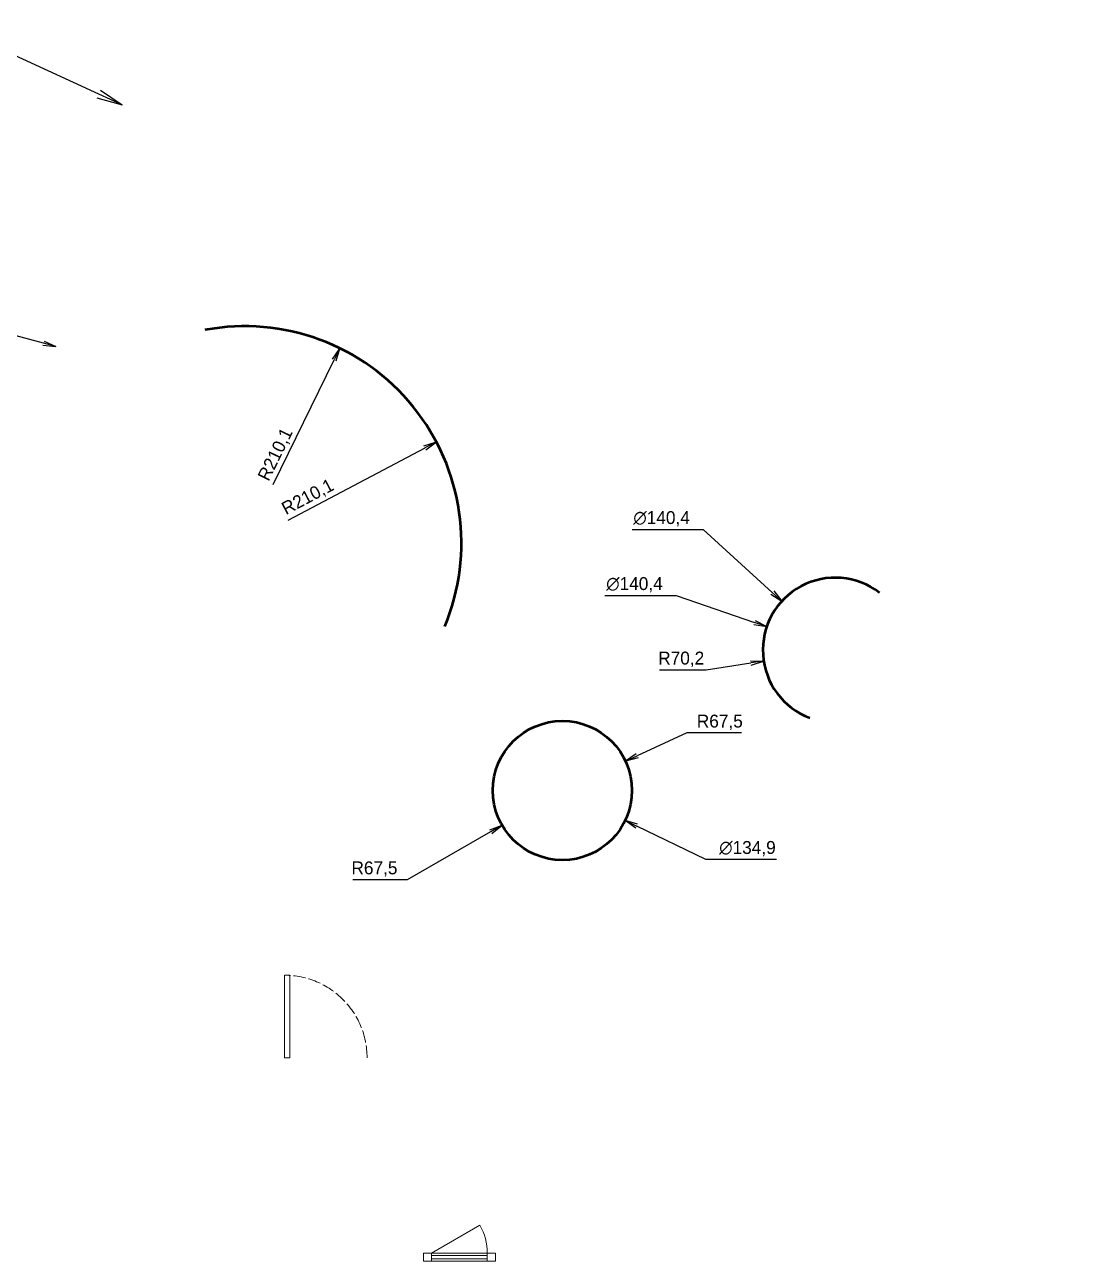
# Model space of a CAD drawing. Header units: centimetres. Extents: x -14 to 5745, y 0 to 1910.
# Drawn here: x 4723 to 5745, y 708 to 1907 of the extents above; entities that cross this region are included whole.
import ezdxf
from ezdxf import colors
from ezdxf.entities.mleader import LeaderData, LeaderLine
from ezdxf.math import Vec2, Vec3

# ---------------------------------------------------------------- set-up
doc = ezdxf.new("R2010")
doc.units = ezdxf.units.CM
doc.linetypes.add('ACAD_ISO02W100', pattern=[15, 12, -3])
doc.layers.add('01-MURS_coupés', color=140, linetype='Continuous', lineweight=50)
doc.layers.add('85-TEXTE', color=7, linetype='Continuous', lineweight=20)
doc.layers.add('81-COTATIONS', color=7, linetype='Continuous', lineweight=20, true_color=0xfa3d3d)
doc.styles.add('ELE_CENTURY_GOTHIC', font='GOTHIC.TTF')
doc.styles.get("Standard").update_dxf_attribs({"font": 'arial.ttf'})
doc.dimstyles.new('ELE_ARC_1-50$3', dxfattribs={"dimscale": 5, "dimtxt": 2.5, "dimasz": 2.5, "dimexe": 1.25, "dimexo": 0.625, "dimtad": 1, "dimtoh": 1, "dimdec": 1, "dimzin": 9, "dimtxsty": 'ELE_CENTURY_GOTHIC', "dimblk": 'OPEN', "dimcen": 0, "dimdle": 0.5, "dimclrt": 256, "dimadec": 1, "dimazin": 2, "dimtp": 0.01, "dimtm": 0.01, "dimtfac": 0.5, "dimtdec": 1, "dimtofl": 0, "dimtmove": 0, "dimatfit": 3, "dimfxl": 5, "dimfxlon": 1, "dimtfillclr": 2, "dimarcsym": 0})
doc.dimstyles.new('ELE_ARC_1-50$4', dxfattribs={"dimscale": 5, "dimtxt": 2.5, "dimasz": 2.5, "dimexe": 1.25, "dimexo": 0.625, "dimtad": 1, "dimtoh": 1, "dimdec": 1, "dimzin": 9, "dimtxsty": 'ELE_CENTURY_GOTHIC', "dimblk1": 'OBLIQUE', "dimblk2": 'OPEN', "dimsah": 1, "dimcen": 0, "dimdle": 0.5, "dimclrt": 256, "dimadec": 1, "dimazin": 2, "dimtp": 0.01, "dimtm": 0.01, "dimtfac": 0.5, "dimtdec": 1, "dimtofl": 0, "dimtmove": 0, "dimatfit": 3, "dimfxl": 5, "dimfxlon": 1, "dimtfillclr": 2, "dimarcsym": 0})

# ---------------------------------------------------------------- blocks, each defined once
blk = doc.blocks.new('_Open')
at = {"color": 0, "linetype": 'ByBlock', "lineweight": -2}
for p, q in [((-1, 0.167), (0, 0)), ((-1, -0.167), (0, 0)), ((0, 0), (-1, 0))]:
    blk.add_line(p, q, dxfattribs=at)
blk = doc.blocks.new('*D7')
at = {"layer": '81-COTATIONS', "color": 0, "lineweight": -2, "transparency": 16777216}
for p, q in [((5383.6, 1281.3), (5427, 1288)), ((5338.4, 1281.3), (5383.6, 1281.3))]:
    blk.add_line(p, q, dxfattribs=at)
at = {"layer": 'Defpoints', "color": 0, "transparency": 16777216}
for p in [(5508.7, 1300.5), (5439.3, 1289.9)]:
    blk.add_point(p, dxfattribs=at)
at = {"layer": '81-COTATIONS', "color": 0, "lineweight": -2, "transparency": 16777216, "xscale": 12.5, "yscale": 12.5, "zscale": 12.5, "rotation": 8.728724665827848}
blk.add_blockref('_Open', (5439.3, 1289.9), dxfattribs=at)
at = {"layer": '81-COTATIONS', "transparency": 16777216, "insert": (5359.4, 1291.6), "char_height": 12.5, "attachment_point": 5, "style": 'ELE_CENTURY_GOTHIC'}
blk.add_mtext('R70,2', dxfattribs=at)
blk = doc.blocks.new('_Oblique')
at = {"color": 0, "linetype": 'ByBlock', "lineweight": -2}
blk.add_line((-0.5, -0.5), (0.5, 0.5), dxfattribs=at)
blk = doc.blocks.new('*D8')
at = {"layer": '81-COTATIONS', "color": 0, "lineweight": -2, "transparency": 16777216}
for p, q in [((5364.8, 1220.3), (5316.8, 1198)), ((5417.8, 1220.3), (5364.8, 1220.3))]:
    blk.add_line(p, q, dxfattribs=at)
at = {"layer": 'Defpoints', "color": 0, "transparency": 16777216}
for p in [(5305.4, 1192.7), (5244.2, 1164.4)]:
    blk.add_point(p, dxfattribs=at)
at = {"layer": '81-COTATIONS', "color": 0, "lineweight": -2, "transparency": 16777216, "xscale": 12.5, "yscale": 12.5, "zscale": 12.5, "rotation": 204.8695184929201}
blk.add_blockref('_Open', (5305.4, 1192.7), dxfattribs=at)
at = {"layer": '81-COTATIONS', "transparency": 16777216, "insert": (5396.8, 1230.5), "char_height": 12.5, "attachment_point": 5, "style": 'ELE_CENTURY_GOTHIC'}
blk.add_mtext('R67,5', dxfattribs=at)
blk = doc.blocks.new('*D9')
at = {"layer": '81-COTATIONS', "color": 0, "lineweight": -2, "transparency": 16777216}
for p, q in [((5311.8, 1417.5), (5380.8, 1417.5)), ((5380.8, 1417.5), (5447.7, 1356.3))]:
    blk.add_line(p, q, dxfattribs=at)
at = {"layer": 'Defpoints', "color": 0, "transparency": 16777216}
for p in [(5456.9, 1347.9), (5560.5, 1253.1)]:
    blk.add_point(p, dxfattribs=at)
at = {"layer": '81-COTATIONS', "color": 0, "lineweight": -2, "transparency": 16777216, "xscale": 12.5, "yscale": 12.5, "zscale": 12.5, "rotation": 317.5638887356172}
blk.add_blockref('_Open', (5456.9, 1347.9), dxfattribs=at)
at = {"layer": '81-COTATIONS', "transparency": 16777216, "insert": (5340.4, 1427.8), "char_height": 12.5, "attachment_point": 5, "style": 'ELE_CENTURY_GOTHIC'}
blk.add_mtext('∅140,4', dxfattribs=at)
blk = doc.blocks.new('*D10')
at = {"layer": '81-COTATIONS', "color": 0, "lineweight": -2, "transparency": 16777216}
for p, q in [((5383.2, 1097.6), (5316.3, 1129.7)), ((5451.8, 1097.6), (5383.2, 1097.6))]:
    blk.add_line(p, q, dxfattribs=at)
at = {"layer": 'Defpoints', "color": 0, "transparency": 16777216}
for p in [(5183.4, 1193.6), (5305, 1135.2)]:
    blk.add_point(p, dxfattribs=at)
at = {"layer": '81-COTATIONS', "color": 0, "lineweight": -2, "transparency": 16777216, "xscale": 12.5, "yscale": 12.5, "zscale": 12.5, "rotation": 154.3283796704901}
blk.add_blockref('_Open', (5305, 1135.2), dxfattribs=at)
at = {"layer": '81-COTATIONS', "transparency": 16777216, "insert": (5423.6, 1108), "char_height": 12.5, "attachment_point": 5, "style": 'ELE_CENTURY_GOTHIC'}
blk.add_mtext('∅134,9', dxfattribs=at)
blk = doc.blocks.new('*D11')
at = {"layer": '81-COTATIONS', "color": 0, "lineweight": -2, "transparency": 16777216}
blk.add_line((4978.4, 1426.5), (5111.1, 1496.5), dxfattribs=at)
at = {"layer": 'Defpoints', "color": 0, "transparency": 16777216}
for p in [(5122.1, 1502.4), (4936.3, 1404.3)]:
    blk.add_point(p, dxfattribs=at)
at = {"layer": '81-COTATIONS', "color": 0, "lineweight": -2, "transparency": 16777216, "xscale": 12.5, "yscale": 12.5, "zscale": 12.5, "rotation": 27.82218520581651}
blk.add_blockref('_Open', (5122.1, 1502.4), dxfattribs=at)
at = {"layer": '81-COTATIONS', "transparency": 16777216, "insert": (4997.8, 1448.3), "char_height": 12.5, "attachment_point": 5, "rotation": 27.8222, "style": 'ELE_CENTURY_GOTHIC'}
blk.add_mtext('R210,1', dxfattribs=at)
blk = doc.blocks.new('*D14')
at = {"layer": '81-COTATIONS', "color": 0, "lineweight": -2, "transparency": 16777216}
for p, q in [((5094.1, 1078), (5174.9, 1124.5)), ((5041.1, 1078), (5094.1, 1078))]:
    blk.add_line(p, q, dxfattribs=at)
at = {"layer": 'Defpoints', "color": 0, "transparency": 16777216}
for p in [(5244.2, 1164.4), (5185.8, 1130.7)]:
    blk.add_point(p, dxfattribs=at)
at = {"layer": '81-COTATIONS', "color": 0, "lineweight": -2, "transparency": 16777216, "xscale": 12.5, "yscale": 12.5, "zscale": 12.5, "rotation": 29.92450770181078}
blk.add_blockref('_Open', (5185.8, 1130.7), dxfattribs=at)
at = {"layer": '81-COTATIONS', "transparency": 16777216, "insert": (5062.1, 1088.2), "char_height": 12.5, "attachment_point": 5, "style": 'ELE_CENTURY_GOTHIC'}
blk.add_mtext('R67,5', dxfattribs=at)
blk = doc.blocks.new('*D15')
at = {"layer": '81-COTATIONS', "color": 0, "lineweight": -2, "transparency": 16777216}
for p, q in [((5285.5, 1353.5), (5354.5, 1353.5)), ((5354.5, 1353.5), (5430.5, 1327.4))]:
    blk.add_line(p, q, dxfattribs=at)
at = {"layer": 'Defpoints', "color": 0, "transparency": 16777216}
for p in [(5442.3, 1323.3), (5575.1, 1277.7)]:
    blk.add_point(p, dxfattribs=at)
at = {"layer": '81-COTATIONS', "color": 0, "lineweight": -2, "transparency": 16777216, "xscale": 12.5, "yscale": 12.5, "zscale": 12.5, "rotation": 341.0535432329576}
blk.add_blockref('_Open', (5442.3, 1323.3), dxfattribs=at)
at = {"layer": '81-COTATIONS', "transparency": 16777216, "insert": (5314.1, 1363.8), "char_height": 12.5, "attachment_point": 5, "style": 'ELE_CENTURY_GOTHIC'}
blk.add_mtext('∅140,4', dxfattribs=at)
blk = doc.blocks.new('*D16')
at = {"layer": '81-COTATIONS', "color": 0, "lineweight": -2, "transparency": 16777216}
blk.add_line((4964, 1460.9), (5023.2, 1581.8), dxfattribs=at)
at = {"layer": 'Defpoints', "color": 0, "transparency": 16777216}
for p in [(5028.7, 1593), (4936.3, 1404.3)]:
    blk.add_point(p, dxfattribs=at)
at = {"layer": '81-COTATIONS', "color": 0, "lineweight": -2, "transparency": 16777216, "xscale": 12.5, "yscale": 12.5, "zscale": 12.5, "rotation": 63.9009564161703}
blk.add_blockref('_Open', (5028.7, 1593), dxfattribs=at)
at = {"layer": '81-COTATIONS', "transparency": 16777216, "insert": (4966.8, 1489.9), "char_height": 12.5, "attachment_point": 5, "rotation": 63.901, "style": 'ELE_CENTURY_GOTHIC'}
blk.add_mtext('R210,1', dxfattribs=at)
blk = doc.blocks.new('FENETRE 1V - 70cm')
for p, q in [((8, 0), (54.8, 27)), ((8, -8), (8, 0)), ((62, -8), (62, 0))]:
    blk.add_line(p, q)
at = {"color": 152, "lineweight": 15, "true_color": 0x2776bb}
for p, q in [((62, -2.5), (8, -2.5)), ((62, -5.5), (8, -5.5))]:
    blk.add_line(p, q, dxfattribs=at)
blk.add_lwpolyline([(0, -8), (70, -8), (70, 0), (0, 0)], close=True)
blk.add_arc((8, 0), 54, 0, 30)
blk = doc.blocks.new('PORTE_ SIMPLE 80cm')
blk.add_lwpolyline([(0, 0), (5, 0), (5, 80), (0, 80)], close=True)
at = {"color": 252, "linetype": 'ACAD_ISO02W100', "lineweight": 20, "true_color": 0x939598}
blk.add_arc((0, 0), 80, 0, 90, dxfattribs=at)

msp = doc.modelspace()

# ---------------------------------------------------------------- linework, layer by layer
at = {"layer": '01-MURS_coupés'}
msp.add_circle((5244.24, 1164.38), 67.46, dxfattribs=at)
for centre, radius, start, end in [((4936.28, 1404.29), 210.15, 337.32661, 100.54236), ((5508.71, 1300.51), 70.19, 52.38662, 249.46796)]:
    msp.add_arc(centre, radius, start, end, dxfattribs=at)

# ---------------------------------------------------------------- block references
at = {"layer": '85-TEXTE'}
for name, p in [('PORTE_ SIMPLE 80cm', (4974.93, 905.28)), ('FENETRE 1V - 70cm', (5109.5, 715.98))]:
    msp.add_blockref(name, p, dxfattribs=at)

# ---------------------------------------------------------------- dimensions: what is measured, and where the dimension line sits
at = {"layer": '81-COTATIONS'}
for center, mpoint, picture, middle in [((4936.28, 1404.29), (5028.73, 1593.01), '*D16', (4976.01, 1485.39)), ((4936.28, 1404.29), (5122.13, 1502.37), '*D11', (5002.56, 1439.27)), ((5508.71, 1300.51), (5439.33, 1289.86), '*D7', (5383.6, 1281.3)), ((5244.24, 1164.38), (5305.44, 1192.75), '*D8', (5396.83, 1220.26)), ((5244.24, 1164.38), (5185.77, 1130.72), '*D14', (5062.07, 1077.96))]:
    dim = msp.add_radius_dim(center=center, mpoint=mpoint, dimstyle='ELE_ARC_1-50$4', override={"dimpost": '\\X'}, dxfattribs=at)
    dim.commit()
    dim.dimension.update_dxf_attribs({"geometry": picture, "text_midpoint": middle, "dimtype": 164})
for p1, p2, picture, middle in [((5560.51, 1253.15), (5456.9, 1347.88), '*D9', (5340.37, 1417.47)), ((5575.1, 1277.72), (5442.32, 1323.3), '*D15', (5314.06, 1353.46)), ((5183.44, 1193.6), (5305.04, 1135.15), '*D10', (5423.56, 1097.6))]:
    dim = msp.add_diameter_dim_2p(p1=p1, p2=p2, dimstyle='ELE_ARC_1-50$3', override={"dimpost": '\\X'}, dxfattribs=at)
    dim.commit()
    dim.dimension.update_dxf_attribs({"geometry": picture, "text_midpoint": middle, "dimtype": 163})

# ---------------------------------------------------------------- leaders
at = {"layer": '85-TEXTE'}
ml = msp.add_multileader_mtext('Standard', dxfattribs=at)
ml.set_content('')
ml.set_leader_properties()
ml.set_arrow_properties(name='OPEN')
ml.build(insert=Vec2(0, 0))
ml.multileader.update_dxf_attribs({"has_dogleg": 0, "arrow_head_size": 25, "scale": 10})
ctx = ml.context
ctx.base_point, ctx.scale, ctx.char_height, ctx.arrow_head_size, ctx.landing_gap_size, ctx.plane_origin = Vec3(4648.07, 1906.77), 10, 25, 25, 20, Vec3(4817.57, 1829.13)
notes = []
notes.append((ctx, [(0, (1, 1, 0), (4728.07, 1906.77), (-1, 0), 80, [(0, [(4817.57, 1829.13)], 0, [])])]))
ctx.mtext, ml.multileader.dxf.content_type = None, 0
ml = msp.add_multileader_mtext('Standard', dxfattribs=at)
ml.set_content('{\\fArial|b1|i0|c0|p34;Texte }multiligne\\P{\\C11;\\c7500274;Texte etc.}', color=256, style='ELE_CENTURY_GOTHIC')
ml.set_leader_properties()
ml.set_arrow_properties(name='OPEN')
ml.build(insert=Vec2(0, 0))
ml.multileader.update_dxf_attribs({"arrow_head_size": 12.5, "scale": 5})
ctx = ml.context
ctx.base_point, ctx.scale, ctx.char_height, ctx.arrow_head_size, ctx.landing_gap_size, ctx.plane_origin = Vec3(4285.24, 1669.54), 5, 12.5, 12.5, 10, Vec3(4177.47, 1592.92)
notes.append((ctx, [(1, (1, 1, 0), (4471.28, 1669.54), (-1, 0), 36.46, [(1, [(4176.41, 1576.25), (4162.42, 1799.42)], 0, []), (4, [(4753.42, 1594.87)], 0, [])])]))
ctx.mtext.insert, ctx.mtext.width, ctx.mtext.flow_direction = Vec3(4295.24, 1675.91), 289.9891, 5
for ctx, leaders in notes:
    for number, flags, end, landing, length, lines in leaders:
        leader = LeaderData()
        leader.index, (leader.has_last_leader_line, leader.has_dogleg_vector, leader.attachment_direction) = number, flags
        leader.last_leader_point, leader.dogleg_vector, leader.dogleg_length = Vec3(end), Vec3(landing), length
        for number, points, colour, breaks in lines:
            line = LeaderLine()
            line.index, line.vertices, line.color, line.breaks = number, Vec3.list(points), colors.encode_raw_color(colour), breaks
            leader.lines.append(line)
        ctx.leaders.append(leader)

doc.saveas('drawing.dxf')
